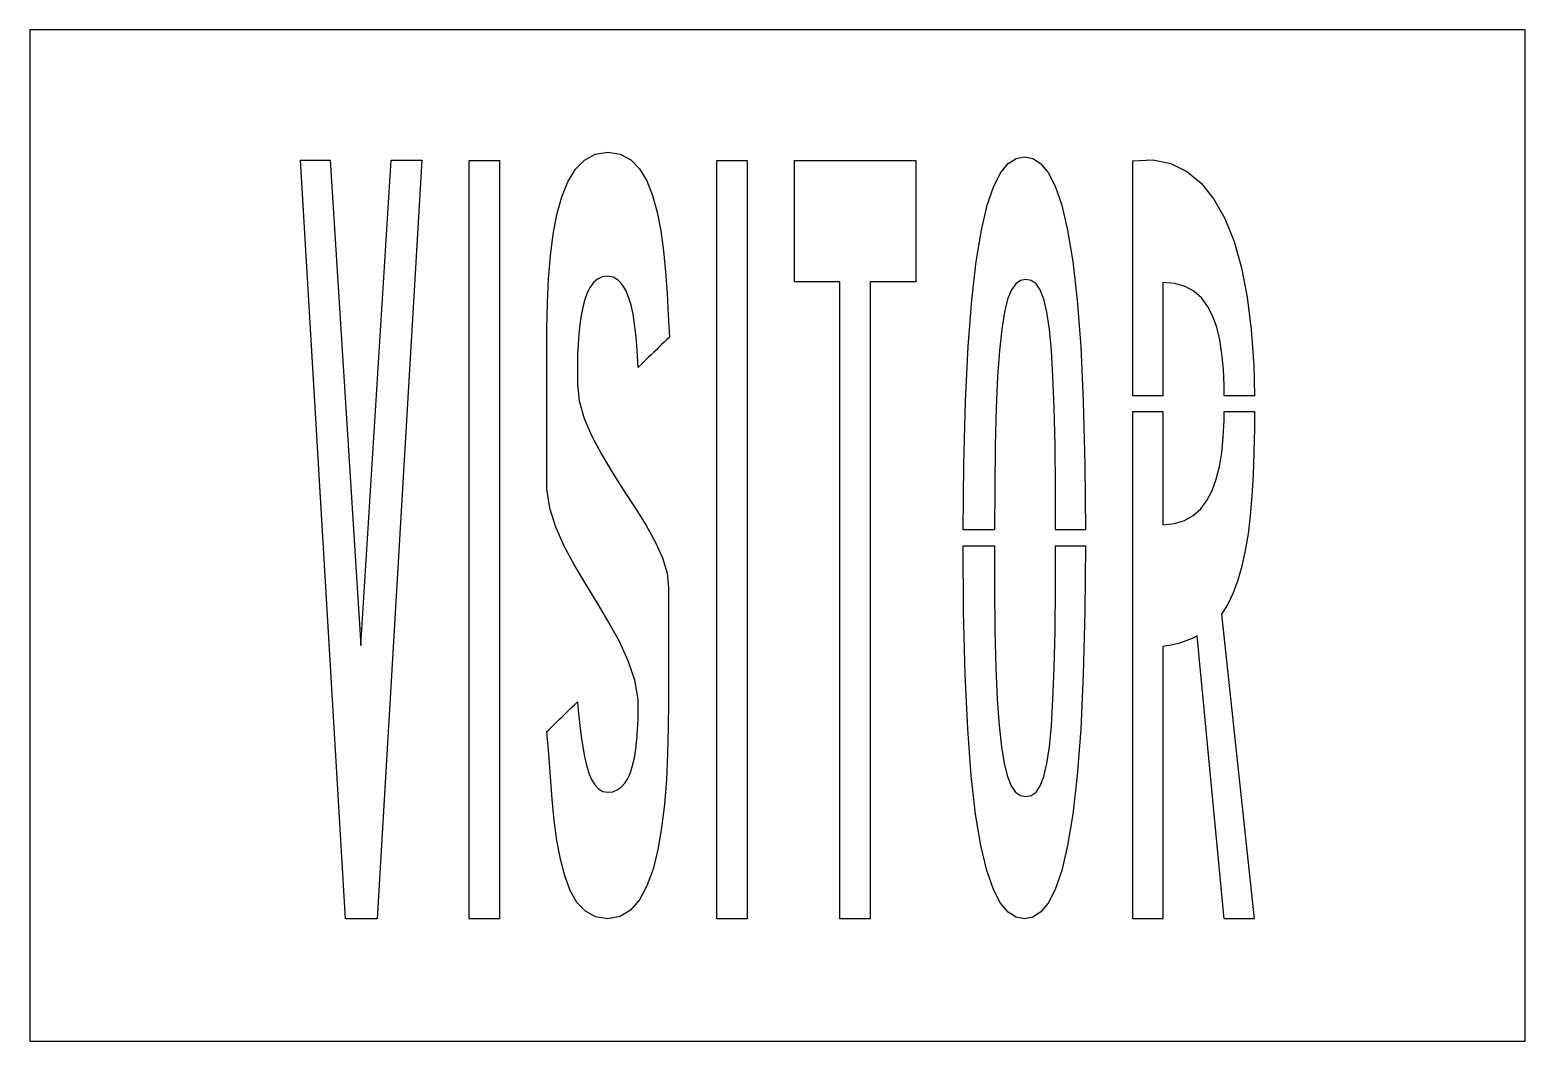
# Model space of a CAD drawing. Extents: x 0 to 71, y 0 to 48.
import ezdxf

# ---------------------------------------------------------------- set-up
doc = ezdxf.new("R2010")
doc.units = 0
doc.layers.add('CUT', color=7, linetype='Continuous')
doc.layers.add('OUTSIDE', color=1, linetype='Continuous')

msp = doc.modelspace()

# ---------------------------------------------------------------- linework, layer by layer
at = {"layer": 'CUT'}
for points in [[(29.293, 40.8354), (29.5702, 40.1442), (29.7898, 39.3522), (29.9626, 38.4702), (30.0922, 37.5198), (30.1858, 36.5226), (30.2614, 35.4966), (30.3154, 34.4562), (30.3658, 33.4194), (30.2398, 33.3006), (30.1174, 33.1782), (29.995, 33.0594), (29.869, 32.937), (29.7466, 32.8182), (29.6242, 32.6994), (29.4982, 32.577), (29.3758, 32.4582), (29.2534, 32.3358), (29.1274, 32.217), (29.005, 32.0982), (28.8826, 31.9758), (28.8574, 32.5086), (28.8214, 33.0378), (28.7782, 33.549), (28.717, 34.0422), (28.6414, 34.5066), (28.5478, 34.935), (28.429, 35.3166), (28.2922, 35.6514), (28.123, 35.9214), (27.9286, 36.1266), (27.7018, 36.2598), (27.439, 36.3066), (27.1762, 36.2742), (26.953, 36.1734), (26.7586, 36.0114), (26.5966, 35.7882), (26.4598, 35.5146), (26.3482, 35.1978), (26.2546, 34.8342), (26.1826, 34.4382), (26.1214, 34.0098), (26.071, 33.5598), (26.0314, 33.0882), (25.9954, 32.6022), (25.9954, 32.4834), (25.9954, 32.3682), (25.9954, 32.2494), (25.9954, 32.1342), (25.9954, 32.0154), (25.9954, 31.9002), (25.9954, 31.7814), (25.9954, 31.6662), (25.9954, 31.5474), (25.9954, 31.4322), (25.9954, 31.3134), (25.9954, 31.1982), (26.0818, 30.3882), (26.3194, 29.5602), (26.683, 28.7178), (27.1366, 27.8646), (27.6514, 27.0114), (28.195, 26.1582), (28.7386, 25.3194), (29.2462, 24.4986), (29.689, 23.703), (30.0382, 22.9362), (30.2614, 22.2054), (30.3262, 21.5214), (30.3262, 21.075), (30.3262, 20.625), (30.3262, 20.1786), (30.3262, 19.7286), (30.3262, 19.2786), (30.3262, 18.8322), (30.3262, 18.3822), (30.3262, 17.9358), (30.3262, 17.4858), (30.3262, 17.0358), (30.3262, 16.5894), (30.3262, 16.1394), (30.3118, 14.883), (30.283, 13.6302), (30.2218, 12.4062), (30.1282, 11.229), (29.9986, 10.1166), (29.8186, 9.0906), (29.5882, 8.1654), (29.3002, 7.3662), (28.9474, 6.711), (28.5226, 6.2214), (28.0222, 5.9118), (27.439, 5.8038), (26.8594, 5.8974), (26.377, 6.1638), (25.9774, 6.585), (25.6534, 7.1502), (25.3942, 7.8378), (25.189, 8.6298), (25.027, 9.5154), (24.901, 10.473), (24.8002, 11.4846), (24.7174, 12.5394), (24.6346, 13.6158), (24.5518, 14.6958), (24.6706, 14.8146), (24.793, 14.9298), (24.9118, 15.0486), (25.0342, 15.1638), (25.153, 15.2826), (25.2718, 15.3978), (25.3942, 15.5166), (25.513, 15.6318), (25.6354, 15.7506), (25.7542, 15.8658), (25.8766, 15.9846), (25.9954, 16.0998), (26.0566, 15.531), (26.1178, 14.9802), (26.1826, 14.4546), (26.2546, 13.9614), (26.3374, 13.5042), (26.431, 13.0902), (26.539, 12.723), (26.6686, 12.4134), (26.8198, 12.1578), (26.9962, 11.9706), (27.2014, 11.8518), (27.439, 11.8122), (27.6802, 11.8374), (27.8926, 11.9202), (28.0834, 12.0534), (28.249, 12.237), (28.393, 12.471), (28.5154, 12.7518), (28.6198, 13.0758), (28.7026, 13.443), (28.771, 13.8498), (28.8214, 14.2926), (28.8574, 14.7714), (28.8826, 15.2826), (28.8898, 16.2078), (28.7242, 17.1294), (28.4146, 18.0474), (27.9934, 18.9618), (27.4966, 19.8726), (26.9494, 20.7834), (26.3914, 21.6906), (25.855, 22.5942), (25.369, 23.4978), (24.9694, 24.4014), (24.685, 25.3014), (24.5518, 26.205), (24.5518, 26.7414), (24.5518, 27.2778), (24.5518, 27.8142), (24.5518, 28.3506), (24.5518, 28.8834), (24.5518, 29.4198), (24.5518, 29.9562), (24.5518, 30.4926), (24.5518, 31.029), (24.5518, 31.5654), (24.5518, 32.1018), (24.5518, 32.6382), (24.5518, 33.8478), (24.577, 35.0358), (24.6274, 36.1806), (24.7174, 37.275), (24.8434, 38.2974), (25.0198, 39.237), (25.2538, 40.0758), (25.5454, 40.7958), (25.9018, 41.3826), (26.3338, 41.8218), (26.8414, 42.099), (27.439, 42.1962), (28.0294, 42.1026), (28.5298, 41.8326), (28.951, 41.4042)], [(49.7302, 35.169), (49.8994, 32.973), (50.0218, 30.3774), (50.101, 27.3606), (50.1235, 24.2626), (48.7067, 24.2626), (48.7006, 26.2446), (48.679, 28.293), (48.6394, 30.0534), (48.5818, 31.5438), (48.5062, 32.7858), (48.409, 33.801), (48.2866, 34.6038), (48.1426, 35.2158), (47.9734, 35.6586), (47.7754, 35.9502), (47.5522, 36.1122), (47.2966, 36.159), (47.0374, 36.1122), (46.8106, 35.9502), (46.6054, 35.6586), (46.429, 35.2158), (46.2778, 34.6038), (46.1482, 33.801), (46.0402, 32.7858), (45.9538, 31.5438), (45.889, 30.0534), (45.8422, 28.293), (45.8134, 26.2446), (45.8013, 24.2626), (44.3229, 24.2626), (44.3518, 27.3606), (44.4346, 30.3774), (44.5606, 32.973), (44.7334, 35.169), (44.9386, 37.0014), (45.1834, 38.4918), (45.4606, 39.6762), (45.7666, 40.5798), (46.0978, 41.2314), (46.4542, 41.6598), (46.8322, 41.8974), (47.2246, 41.9694), (47.617, 41.8974), (47.995, 41.6598), (48.3514, 41.2314), (48.6862, 40.5798), (48.9958, 39.6762), (49.273, 38.4918), (49.5214, 37.0014)], [(18.6118, 41.8182), (16.4842, 5.8038), (14.9794, 5.8038), (12.8518, 41.8182), (14.2522, 41.8182), (15.7066, 18.771), (17.1574, 41.8182)], [(20.8618, 41.8038), (22.3018, 41.8038), (22.3018, 5.8038), (20.8618, 5.8038)], [(32.6158, 41.8038), (34.0558, 41.8038), (34.0558, 5.8038), (32.6158, 5.8038)], [(39.9058, 5.8038), (38.4658, 5.8038), (38.4658, 36.0438), (36.3058, 36.0438), (36.3058, 41.8038), (42.0694, 41.8038), (42.0694, 36.0438), (39.9058, 36.0438)], [(57.1786, 37.959), (57.5314, 36.7062), (57.805, 35.3058), (57.9994, 33.765), (58.1146, 32.0874), (58.1437, 30.6346), (56.7169, 30.6346), (56.7106, 31.1154), (56.671, 31.8966), (56.6026, 32.6202), (56.4982, 33.2862), (56.3542, 33.891), (56.1634, 34.4274), (55.9258, 34.8918), (55.6306, 35.2842), (55.2742, 35.5938), (54.8566, 35.8206), (54.367, 35.9574), (53.8054, 36.0042), (53.8054, 35.0466), (53.8054, 34.089), (53.8054, 33.1314), (53.8054, 32.1738), (53.8054, 31.2162), (53.8054, 30.6346), (52.3762, 30.6346), (52.3762, 32.8002), (52.3762, 35.799), (52.3762, 38.7978), (52.3762, 41.7894), (53.3158, 41.829), (54.1726, 41.6562), (54.9394, 41.2854), (55.6234, 40.7202), (56.2246, 39.9714), (56.743, 39.0498)], [(58.0282, 25.8738), (57.949, 24.945), (57.8446, 24.081), (57.715, 23.2818), (57.5566, 22.551), (57.3658, 21.885), (57.139, 21.2838), (56.8798, 20.7474), (56.5774, 20.2722), (58.1398, 5.8038), (56.7178, 5.8038), (55.429, 19.239), (55.3138, 19.1778), (55.1914, 19.1166), (55.069, 19.0626), (54.943, 19.0086), (54.8134, 18.9618), (54.6802, 18.9186), (54.5434, 18.879), (54.403, 18.843), (54.259, 18.8106), (54.1114, 18.7818), (53.9602, 18.7566), (53.8054, 18.735), (53.8054, 17.6586), (53.8054, 16.5822), (53.8018, 15.5022), (53.8018, 14.4258), (53.8018, 13.3494), (53.7982, 12.2694), (53.7982, 11.193), (53.7946, 10.113), (53.7946, 9.0366), (53.7946, 7.9566), (53.7946, 6.8802), (53.7946, 5.8038), (53.6758, 5.8038), (53.557, 5.8038), (53.4382, 5.8038), (53.3194, 5.8038), (53.2006, 5.8038), (53.0854, 5.8038), (52.9666, 5.8038), (52.8478, 5.8038), (52.7326, 5.8038), (52.6138, 5.8038), (52.495, 5.8038), (52.3762, 5.8038), (52.3762, 8.799), (52.3762, 11.7942), (52.3762, 14.793), (52.3762, 17.7918), (52.3762, 20.7942), (52.3762, 23.7966), (52.3762, 26.799), (52.3762, 29.8014), (52.3762, 29.8826), (53.8054, 29.8826), (53.8054, 29.301), (53.8054, 28.3434), (53.8054, 27.3858), (53.8054, 26.4282), (53.8054, 25.4706), (53.8054, 24.513), (54.349, 24.567), (54.8278, 24.711), (55.2418, 24.945), (55.5946, 25.2654), (55.8898, 25.6614), (56.1346, 26.1294), (56.3326, 26.673), (56.4838, 27.2778), (56.5918, 27.9474), (56.6674, 28.6746), (56.7106, 29.4558), (56.7162, 29.8826), (58.1482, 29.8826), (58.1434, 29.0814), (58.1218, 27.9438), (58.0858, 26.8746)], [(49.7302, 12.6042), (49.5214, 10.7718), (49.273, 9.2814), (48.9958, 8.097), (48.6862, 7.1934), (48.3514, 6.5418), (47.995, 6.1134), (47.617, 5.8758), (47.2246, 5.8038), (46.8286, 5.8758), (46.4506, 6.1134), (46.0906, 6.5418), (45.7522, 7.1934), (45.439, 8.097), (45.1582, 9.2814), (44.9098, 10.7718), (44.701, 12.6042), (44.5354, 14.8002), (44.413, 17.3958), (44.3374, 20.4126), (44.3214, 23.5106), (45.7996, 23.5106), (45.8026, 21.5286), (45.8278, 19.4802), (45.871, 17.7198), (45.9358, 16.2294), (46.0222, 14.9874), (46.1302, 13.9722), (46.2634, 13.1694), (46.4182, 12.5574), (46.6018, 12.1146), (46.807, 11.823), (47.0374, 11.6646), (47.2966, 11.6142), (47.5522, 11.6646), (47.7754, 11.823), (47.9734, 12.1146), (48.1426, 12.5574), (48.2866, 13.1694), (48.409, 13.9722), (48.5062, 14.9874), (48.5818, 16.2294), (48.6394, 17.7198), (48.679, 19.4802), (48.7006, 21.5286), (48.7067, 23.5106), (50.1235, 23.5106), (50.101, 20.4126), (50.0218, 17.3958), (49.8994, 14.8002)]]:
    msp.add_lwpolyline(points, close=True, dxfattribs=at)
at = {"layer": 'OUTSIDE'}
msp.add_lwpolyline([(0, 0), (71, 0), (71, 48), (0, 48)], close=True, dxfattribs=at)

doc.saveas('drawing.dxf')
